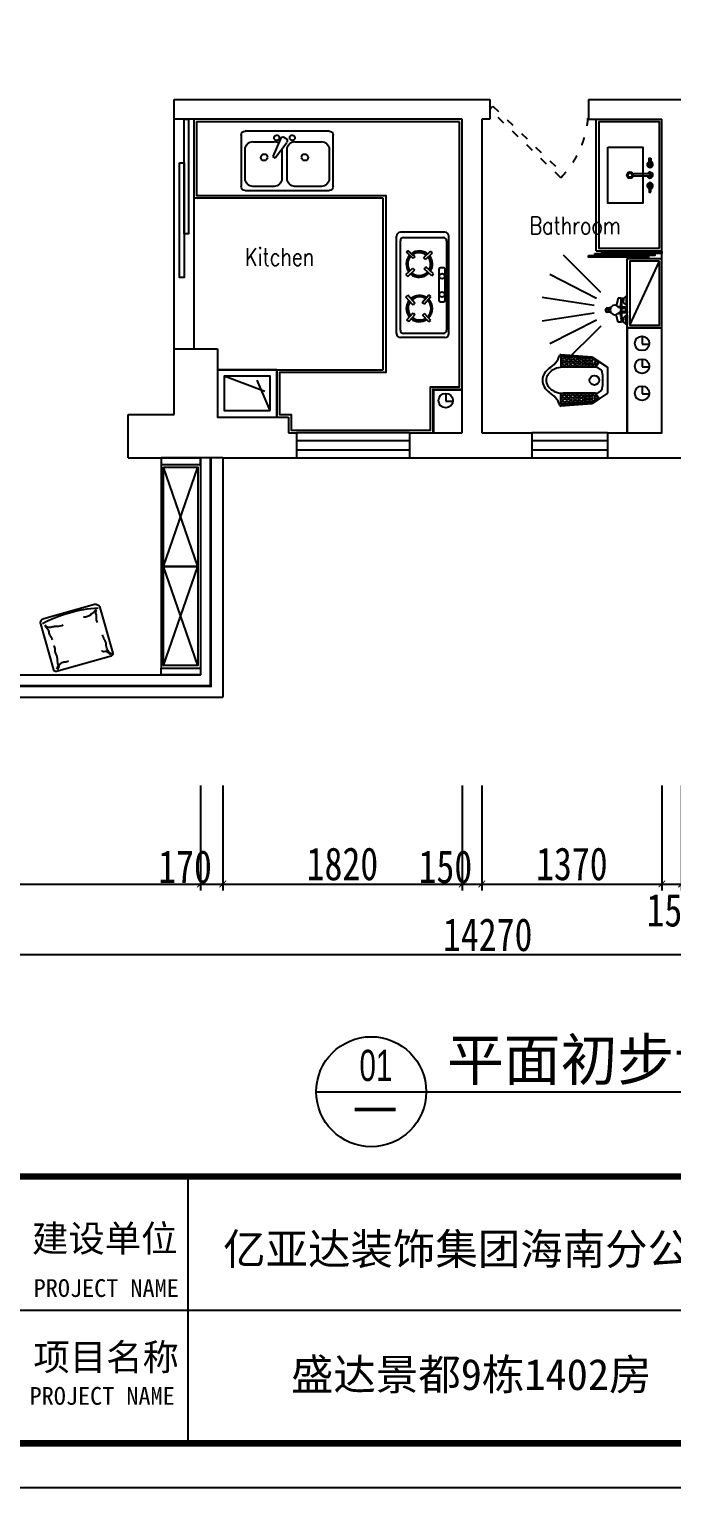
# Model space of a CAD drawing. Header units: millimetres. Extents: x -77055 to 331180, y -861586 to -491011.
# Drawn here: x 6735 to 11622, y -842693 to -831600 of the extents above; entities that cross this region are included whole.
import ezdxf
from ezdxf.enums import TextEntityAlignment as Align

# ---------------------------------------------------------------- set-up
doc = ezdxf.new("R2010")
doc.units = ezdxf.units.MM
doc.header["$PDMODE"] = 3
doc.linetypes.add('ACAD_ISO03W100', pattern=[30, 12, -18])
for name, color, linetype in [('0-01图框模板说明', 2, 'Continuous'), ('0-02图框细线', 136, 'Continuous'), ('250', 250, 'Continuous'), ('DOOR【门】', 1, 'Continuous'), ('IDS-FIXT', 31, 'Continuous'), ('IFF-Furn', 51, 'Continuous'), ('IFF-FURN-DETAIL', 56, 'Continuous'), ('JP-洁具灶具', 2, 'Continuous'), ('PUB_TEXT', 7, 'Continuous'), ('家具外线', 4, 'Continuous')]:
    doc.layers.add(name, color=color, linetype=linetype)
doc.styles.add('_SIMPLEX', font='SIMPLEX.shx', dxfattribs={"width": 0.8})
doc.styles.add('ar', font='arial.ttf')
doc.styles.add('DIM', font='simhei.ttf', dxfattribs={"width": 0.8})
doc.styles.add('DIM_FONT', font='SIMPLEX.shx', dxfattribs={"width": 0.8})
doc.styles.get("Standard").update_dxf_attribs({"font": 'simhei.ttf'})
doc.styles.add('黑体', font='simhei.ttf')
doc.dimstyles.new('1-50', dxfattribs={"dimscale": 50, "dimtxt": 5, "dimasz": 1, "dimexe": 1, "dimexo": 0.1, "dimgap": 0.5, "dimtad": 1, "dimdec": 0, "dimdsep": 46, "dimtxsty": 'DIM', "dimblk": 'ARCHTICK', "dimcen": 4, "dimdle": 1, "dimclrd": 3, "dimclre": 3, "dimclrt": 1, "dimadec": 0, "dimazin": 0, "dimtfac": 1, "dimtdec": 0, "dimtmove": 2, "dimatfit": 3, "dimldrblk": 'DOT', "dimfxl": 15, "dimfxlon": 1, "dimarcsym": 0})

# ---------------------------------------------------------------- blocks, each defined once
blk = doc.blocks.new('_ArchTick')
at = {"color": 0, "linetype": 'ByBlock', "const_width": 0.15}
blk.add_lwpolyline([(-0.5, -0.5), (0.5, 0.5)], dxfattribs=at)
blk = doc.blocks.new('*D222')
at = {"layer": '250', "color": 3, "lineweight": -2}
for p, q in [((3447, -837351), (3447, -838151)), ((8037, -837351), (8037, -838151)), ((3397, -838101), (8087, -838101))]:
    blk.add_line(p, q, dxfattribs=at)
at = {"layer": 'Defpoints', "color": 0}
for p in [(3447, -836876), (8037, -836946), (8037, -838101)]:
    blk.add_point(p, dxfattribs=at)
at = {"layer": '250', "color": 3, "lineweight": -2, "xscale": 50, "yscale": 50, "zscale": 50, "rotation": 180}
blk.add_blockref('_ArchTick', (3447, -838101), dxfattribs=at)
at = {"layer": '250', "color": 3, "lineweight": -2, "xscale": 50, "yscale": 50, "zscale": 50}
blk.add_blockref('_ArchTick', (8037, -838101), dxfattribs=at)
at = {"layer": '250', "color": 1, "insert": (5742, -837949), "char_height": 250, "attachment_point": 5, "style": 'DIM'}
blk.add_mtext('4590', dxfattribs=at)
blk = doc.blocks.new('_Dot')
at = {"color": 0, "linetype": 'ByBlock', "lineweight": -2}
blk.add_line((-0.5, 0), (-1, 0), dxfattribs=at)
at = {"color": 0, "linetype": 'ByBlock', "const_width": 0.5}
blk.add_lwpolyline([(-0.25, 0, 1), (0.25, 0, 1)], format="xyb", close=True, dxfattribs=at)
blk = doc.blocks.new('*D223')
at = {"layer": '250', "color": 3, "lineweight": -2}
for p, q in [((8037, -837351), (8037, -838151)), ((8207, -837351), (8207, -838151)), ((7987, -838101), (8257, -838101))]:
    blk.add_line(p, q, dxfattribs=at)
at = {"layer": 'Defpoints', "color": 0}
for p in [(8037, -836946), (8207, -837116), (8207, -838101)]:
    blk.add_point(p, dxfattribs=at)
at = {"layer": '250', "color": 3, "lineweight": -2, "xscale": 50, "yscale": 50, "zscale": 50, "rotation": 180}
blk.add_blockref('_ArchTick', (8037, -838101), dxfattribs=at)
at = {"layer": '250', "color": 3, "lineweight": -2, "xscale": 50, "yscale": 50, "zscale": 50}
blk.add_blockref('_ArchTick', (8207, -838101), dxfattribs=at)
at = {"layer": '250', "color": 1, "insert": (7920, -837971), "char_height": 250, "attachment_point": 5, "style": 'DIM'}
blk.add_mtext('170', dxfattribs=at)
blk = doc.blocks.new('*D224')
at = {"layer": '250', "color": 3, "lineweight": -2}
for p, q in [((8207, -837351), (8207, -838151)), ((10027, -837351), (10027, -838151)), ((8157, -838101), (10077, -838101))]:
    blk.add_line(p, q, dxfattribs=at)
at = {"layer": 'Defpoints', "color": 0}
for p in [(10027, -835106), (8207, -837116), (10027, -838101)]:
    blk.add_point(p, dxfattribs=at)
at = {"layer": '250', "color": 3, "lineweight": -2, "xscale": 50, "yscale": 50, "zscale": 50, "rotation": 180}
blk.add_blockref('_ArchTick', (8207, -838101), dxfattribs=at)
at = {"layer": '250', "color": 3, "lineweight": -2, "xscale": 50, "yscale": 50, "zscale": 50}
blk.add_blockref('_ArchTick', (10027, -838101), dxfattribs=at)
at = {"layer": '250', "color": 1, "insert": (9117, -837949), "char_height": 250, "attachment_point": 5, "style": 'DIM'}
blk.add_mtext('1820', dxfattribs=at)
blk = doc.blocks.new('*D225')
at = {"layer": '250', "color": 3, "lineweight": -2}
for p, q in [((10027, -837351), (10027, -838151)), ((10177, -837351), (10177, -838151)), ((9977, -838101), (10227, -838101))]:
    blk.add_line(p, q, dxfattribs=at)
at = {"layer": 'Defpoints', "color": 0}
for p in [(10027, -835106), (10177, -835106), (10177, -838101)]:
    blk.add_point(p, dxfattribs=at)
at = {"layer": '250', "color": 3, "lineweight": -2, "xscale": 50, "yscale": 50, "zscale": 50, "rotation": 180}
blk.add_blockref('_ArchTick', (10027, -838101), dxfattribs=at)
at = {"layer": '250', "color": 3, "lineweight": -2, "xscale": 50, "yscale": 50, "zscale": 50}
blk.add_blockref('_ArchTick', (10177, -838101), dxfattribs=at)
at = {"layer": '250', "color": 1, "insert": (9900, -837971), "char_height": 250, "attachment_point": 5, "style": 'DIM'}
blk.add_mtext('150', dxfattribs=at)
blk = doc.blocks.new('*D226')
at = {"layer": '250', "color": 3, "lineweight": -2}
for p, q in [((10177, -837351), (10177, -838151)), ((11547, -837351), (11547, -838151)), ((10127, -838101), (11597, -838101))]:
    blk.add_line(p, q, dxfattribs=at)
at = {"layer": 'Defpoints', "color": 0}
for p in [(11547, -834306), (10177, -835106), (11547, -838101)]:
    blk.add_point(p, dxfattribs=at)
at = {"layer": '250', "color": 3, "lineweight": -2, "xscale": 50, "yscale": 50, "zscale": 50, "rotation": 180}
blk.add_blockref('_ArchTick', (10177, -838101), dxfattribs=at)
at = {"layer": '250', "color": 3, "lineweight": -2, "xscale": 50, "yscale": 50, "zscale": 50}
blk.add_blockref('_ArchTick', (11547, -838101), dxfattribs=at)
at = {"layer": '250', "color": 1, "insert": (10862, -837949), "char_height": 250, "attachment_point": 5, "style": 'DIM'}
blk.add_mtext('1370', dxfattribs=at)
blk = doc.blocks.new('*D227')
at = {"layer": '250', "color": 3, "lineweight": -2}
for p, q in [((11547, -837351), (11547, -838151)), ((11697, -837351), (11697, -838151)), ((11497, -838101), (11747, -838101))]:
    blk.add_line(p, q, dxfattribs=at)
at = {"layer": 'Defpoints', "color": 0}
for p in [(11547, -834306), (11697, -835106), (11697, -838101)]:
    blk.add_point(p, dxfattribs=at)
at = {"layer": '250', "color": 3, "lineweight": -2, "xscale": 50, "yscale": 50, "zscale": 50, "rotation": 180}
blk.add_blockref('_ArchTick', (11547, -838101), dxfattribs=at)
at = {"layer": '250', "color": 3, "lineweight": -2, "xscale": 50, "yscale": 50, "zscale": 50}
blk.add_blockref('_ArchTick', (11697, -838101), dxfattribs=at)
at = {"layer": '250', "color": 1, "insert": (11634, -838301), "char_height": 250, "attachment_point": 5, "style": 'DIM'}
blk.add_mtext('150', dxfattribs=at)
blk = doc.blocks.new('*D233')
at = {"layer": '250', "color": 3, "lineweight": -2}
for p, q in [((3087, -837889), (3087, -838689)), ((17357, -837889), (17357, -838689)), ((17407, -838639), (3037, -838639))]:
    blk.add_line(p, q, dxfattribs=at)
at = {"layer": 'Defpoints', "color": 0}
for p in [(3087, -837254), (17357, -837254), (3087, -838639)]:
    blk.add_point(p, dxfattribs=at)
at = {"layer": '250', "color": 3, "lineweight": -2, "xscale": 50, "yscale": 50, "zscale": 50, "rotation": 180}
blk.add_blockref('_ArchTick', (3087, -838639), dxfattribs=at)
at = {"layer": '250', "color": 3, "lineweight": -2, "xscale": 50, "yscale": 50, "zscale": 50}
blk.add_blockref('_ArchTick', (17357, -838639), dxfattribs=at)
at = {"layer": '250', "color": 1, "insert": (10222, -838488), "char_height": 250, "attachment_point": 5, "style": 'DIM'}
blk.add_mtext('14270', dxfattribs=at)
blk = doc.blocks.new('FBVC8')
at = {"color": 3, "ltscale": 100}
for p, q in [((-160997, -537259), (-161014, -537023)), ((-160988, -537256), (-161004, -537030)), ((-160996, -537021), (-160915, -537021)), ((-160917, -537043), (-160917, -537286)), ((-160917, -537286), (-160917, -537043)), ((-160640, -537021), (-160720, -537021)), ((-160719, -537286), (-160719, -537043)), ((-160648, -537256), (-160631, -537030)), ((-160622, -537023), (-160639, -537259)), ((-160917, -537376), (-160997, -537259)), ((-160951, -537310), (-160988, -537256)), ((-160917, -537286), (-160951, -537310)), ((-160639, -537259), (-160719, -537376)), ((-160719, -537286), (-160684, -537310)), ((-160684, -537310), (-160648, -537256)), ((-160719, -537376), (-160917, -537376)), ((-160773, -537340), (-160863, -537340))]:
    blk.add_line(p, q, dxfattribs=at)
for centre, radius in [((-160989, -537037), 10.3), ((-160986, -537067), 10.3), ((-160982, -537099), 10.3), ((-160958, -537037), 10.3), ((-160956, -537067), 10.3), ((-160955, -537099), 10.3), ((-160928, -537036), 10.3), ((-160928, -537066), 10.3), ((-160928, -537097), 10.3), ((-160708, -537036), 10.3), ((-160708, -537066), 10.3), ((-160708, -537097), 10.3), ((-160681, -537099), 10.3), ((-160680, -537067), 10.3), ((-160678, -537037), 10.3), ((-160654, -537099), 10.3), ((-160650, -537067), 10.3), ((-160647, -537037), 10.3), ((-160980, -537131), 10.3), ((-160978, -537163), 10.3), ((-160976, -537193), 10.3), ((-160954, -537131), 10.3), ((-160953, -537163), 10.3), ((-160953, -537193), 10.3), ((-160928, -537130), 10.3), ((-160928, -537162), 10.3), ((-160928, -537192), 10.3), ((-160708, -537130), 10.3), ((-160708, -537162), 10.3), ((-160708, -537192), 10.3), ((-160683, -537163), 10.3), ((-160683, -537193), 10.3), ((-160682, -537131), 10.3), ((-160660, -537193), 10.3), ((-160658, -537163), 10.3), ((-160656, -537131), 10.3), ((-160975, -537223), 10.3), ((-160975, -537252), 10.3), ((-160951, -537223), 10.3), ((-160951, -537252), 10.3), ((-160951, -537290), 10.3), ((-160928, -537222), 10.3), ((-160928, -537251), 10.3), ((-160927, -537278), 10.3), ((-160818, -537277), 36), ((-160708, -537278), 10.3), ((-160708, -537222), 10.3), ((-160708, -537251), 10.3), ((-160685, -537223), 10.3), ((-160685, -537252), 10.3), ((-160685, -537290), 10.3), ((-160661, -537223), 10.3), ((-160661, -537252), 10.3)]:
    blk.add_circle(centre, radius, dxfattribs=at)
for centre, radius, start, end in [((-161067, -536842), 182, 288.9437, 330.2147), ((-160802, -537013), 134, 119.1312, 143.3787), ((-160777, -537031), 138, 143.3787, 162.8884), ((-160802, -537013), 107, 119.1312, 143.3787), ((-160818, -536985), 102, 90, 119.1312), ((-160818, -536985), 74.5, 90, 119.1312), ((-160818, -536985), 102, 60.8688, 90), ((-160818, -536985), 74.5, 60.8688, 90), ((-160834, -537013), 107, 36.6213, 60.8688), ((-160834, -537013), 134, 36.6213, 60.8688), ((-160858, -537031), 138, 17.1116, 36.6213), ((-160569, -536842), 182, 209.7853, 251.0563), ((-160996, -537030), 9, 90, 184.2364), ((-160738, -537043), 179, 162.8884, 180), ((-160898, -537043), 179, 0, 17.1116), ((-160640, -537030), 9, 355.7636, 90), ((-160631, -537023), 9, 355.7636, 71.0563), ((-160863, -537286), 54, 180, 270), ((-160773, -537286), 54, 270, 0)]:
    blk.add_arc(centre, radius, start, end, dxfattribs=at)
at = {"layer": '家具外线'}
blk.add_arc((-161005, -537023), 9, 108.9437, 184.2364, dxfattribs=at)
at = {"color": 3, "ltscale": 100, "style": 'DIM_FONT', "width": 0.8, "flags": 9}
for tag in ['YSIZE', 'XSIZE']:
    blk.add_attdef(tag, (-160719, -537376), '', height=0.45, rotation=180, dxfattribs=at)
blk = doc.blocks.new('941RFD')
at = {"color": 2}
for p, q in [((40964, 8550), (40841, 8550)), ((40964, 8532), (40841, 8532))]:
    blk.add_line(p, q, dxfattribs=at)
for points in [[(40643, 8754), (40909, 8754), (40909, 8328), (40643, 8328)], [(40971, 8671), (40971, 8613), (40959, 8613), (40959, 8671)], [(40971, 8411), (40971, 8469), (40959, 8469), (40959, 8411)]]:
    blk.add_lwpolyline(points, close=True, dxfattribs=at)
for radius in [24, 16]:
    blk.add_circle((40812, 8541), radius, dxfattribs=at)
for centre, radius, start, end in [((40841, 8541), 8.57, 90, 270), ((40965, 8621), 22, 105.2764, 74.7237), ((40965, 8541), 22, 202.9179, 157.0821), ((40964, 8541), 8.57, 270, 90), ((40965, 8461), 22, 285.2764, 254.7237)]:
    blk.add_arc(centre, radius, start, end, dxfattribs=at)
blk = doc.blocks.new('A$C761A5A90')
at = {"color": 8, "ltscale": 120}
for p, q in [((-77, 233), (-258, 589)), ((-23, 251), (-86, 646)), ((34, 251), (96, 646)), ((87, 233), (269, 589)), ((-123, 200), (-405, 483)), ((133, 200), (416, 483))]:
    blk.add_line(p, q, dxfattribs=at)
at = {"layer": 'IDS-FIXT'}
for p, q in [((-20, 123), (-17, 151)), ((-19, 124), (-16, 147)), ((-14, 126), (-12, 139)), ((12, 127), (10, 139)), ((17, 125), (14, 147)), ((18, 125), (15, 151)), ((-108, 8), (-89, 27)), ((-108, 0), (-108, 8)), ((-108, 8), (-40, 8)), ((-40, 0), (-108, 0)), ((-92, 68), (-44, 81)), ((-92, 45), (-92, 68)), ((-87, 45), (-92, 45)), ((-89, 41), (-87, 43)), ((-89, 33), (-89, 41)), ((-89, 41), (-86, 41)), ((-87, 31), (-89, 33)), ((-86, 33), (-89, 33)), ((-89, 27), (-87, 27)), ((-87, 45), (-87, 43)), ((-61, 45), (-87, 45)), ((-87, 43), (-74, 43)), ((-87, 27), (-87, 31)), ((-87, 31), (-74, 31)), ((-87, 27), (-74, 27)), ((-86, 41), (-84, 43)), ((-86, 41), (-86, 33)), ((-86, 33), (-83, 31)), ((-77, 41), (-79, 43)), ((-79, 31), (-77, 33)), ((-77, 33), (-77, 41)), ((-77, 41), (-74, 41)), ((-77, 33), (-74, 33)), ((-61, 43), (-74, 43)), ((-71, 41), (-74, 41)), ((-71, 33), (-74, 33)), ((-61, 31), (-74, 31)), ((-61, 27), (-74, 27)), ((-71, 41), (-69, 43)), ((-71, 33), (-71, 41)), ((-69, 31), (-71, 33)), ((-63, 33), (-66, 31)), ((-63, 41), (-65, 43)), ((-63, 41), (-63, 33)), ((-59, 41), (-63, 41)), ((-63, 33), (-59, 33)), ((-61, 45), (-61, 43)), ((-50, 45), (-61, 45)), ((-59, 41), (-61, 43)), ((-61, 31), (-59, 33)), ((-61, 27), (-61, 31)), ((-59, 27), (-61, 27)), ((-59, 33), (-59, 41)), ((-40, 8), (-59, 27)), ((-40, 8), (-40, 0)), ((-16, 57), (-27, 70)), ((-22, 44), (-15, 44)), ((-22, 0), (-22, 44)), ((-12, 0), (-22, 0)), ((-14, 47), (-14, 51)), ((-14, 47), (0, 47)), ((-11, 6), (-14, 42)), ((-14, 42), (0, 42)), ((-9, 6), (-12, 42)), ((-12, 18), (-12, 0)), ((-11, 8), (0, 8)), ((-11, 6), (0, 6)), ((14, 47), (0, 47)), ((14, 42), (0, 42)), ((11, 8), (0, 8)), ((11, 6), (0, 6)), ((9, 6), (12, 42)), ((11, 6), (14, 42)), ((12, 18), (12, 0)), ((12, 0), (22, 0)), ((14, 47), (14, 51)), ((22, 44), (15, 44)), ((16, 57), (27, 70)), ((22, 0), (22, 44)), ((38, 8), (57, 27)), ((38, 8), (38, 0)), ((106, 8), (38, 8)), ((38, 0), (73, 0)), ((90, 68), (42, 81)), ((48, 45), (59, 45)), ((57, 41), (59, 43)), ((57, 33), (57, 41)), ((57, 41), (61, 41)), ((59, 31), (57, 33)), ((61, 33), (57, 33)), ((57, 27), (59, 27)), ((59, 45), (59, 43)), ((59, 45), (85, 45)), ((59, 43), (72, 43)), ((59, 27), (59, 31)), ((59, 31), (72, 31)), ((59, 27), (72, 27)), ((61, 41), (63, 43)), ((61, 41), (61, 33)), ((61, 33), (64, 31)), ((69, 41), (67, 43)), ((67, 31), (69, 33)), ((69, 41), (72, 41)), ((69, 33), (69, 41)), ((69, 33), (72, 33)), ((85, 43), (72, 43)), ((75, 41), (72, 41)), ((75, 33), (72, 33)), ((85, 31), (72, 31)), ((85, 27), (72, 27)), ((73, 0), (93, 0)), ((75, 41), (77, 43)), ((75, 33), (75, 41)), ((77, 31), (75, 33)), ((84, 33), (81, 31)), ((84, 41), (82, 43)), ((84, 41), (84, 33)), ((87, 41), (84, 41)), ((84, 33), (87, 33)), ((85, 45), (85, 43)), ((85, 45), (90, 45)), ((87, 41), (85, 43)), ((85, 31), (87, 33)), ((85, 27), (85, 31)), ((87, 27), (85, 27)), ((87, 33), (87, 41)), ((106, 8), (87, 27)), ((90, 45), (90, 68)), ((93, 0), (106, 0)), ((106, 0), (106, 8))]:
    blk.add_line(p, q, dxfattribs=at)
for centre, radius, start, end in [((0, 93), 36.1, 319.5542, 220.4458), ((1, 149), 18, 95.4923, 174.5077), ((1, 145), 17.5, 96.9811, 173.0189), ((2, 139), 20.4, 99.0595, 154.6803), ((-1, 137), 11, 87.2058, 172.4054), ((-3, 149), 18, 5.4923, 84.5077), ((-3, 145), 17.5, 6.9811, 83.0189), ((-4, 139), 20.4, 25.3197, 80.9405), ((0, 137), 11, 7.5946, 92.7942), ((-3, 339), 301, 257.8397, 266.4081), ((-47, 38), 11.4, 98.8068, 145.204), ((-41, -1), 46.4, 73.3881, 101.84), ((-42, 6), 44.3, 59.2774, 98.8068), ((-51, 111), 30.8, 284.3003, 301.8624), ((-31, 33), 11.7, 39.2318, 73.3881), ((-1, 66), 25.6, 172.7672, 237.1919), ((-23, 51), 8.55, 0, 40.4458), ((-10, 45), 4.75, 143.1301, 216.8699), ((0, 27), 24.2, 241.9275, 298.0725), ((23, 51), 8.55, 139.5542, 180), ((10, 45), 4.75, 323.1301, 36.8699), ((-1, 66), 25.6, 308.018, 2.6898), ((40, 6), 44.3, 81.1932, 120.7226), ((-3, 339), 301, 274.7401, 282.1603), ((29, 33), 11.7, 106.6119, 127.7119), ((39, -1), 46.4, 78.16, 106.6119), ((49, 111), 30.8, 241.6884, 255.6997), ((45, 38), 11.4, 34.796, 81.1932)]:
    blk.add_arc(centre, radius, start, end, dxfattribs=at)
blk = doc.blocks.new('DWQ129')
for p, q in [((-370, 0), (370, 0)), ((-400, -368), (-400, -30)), ((-369, -356), (-369, -54)), ((-344, -29), (336, -29)), ((361, -54), (361, -356)), ((400, -368), (400, -30)), ((-370, -398), (370, -398)), ((336, -381), (-344, -381))]:
    blk.add_line(p, q)
at = {"color": 251}
for p, q in [((-278, -94), (-265, -79)), ((-278, -94), (-227, -140)), ((-265, -79), (-212, -126)), ((-153, -126), (-92, -70)), ((-139, -140), (-78, -85)), ((-92, -70), (-78, -85)), ((78, -71), (64, -85)), ((64, -85), (115, -138)), ((78, -71), (128, -124)), ((200, -126), (248, -75)), ((213, -141), (262, -86)), ((248, -75), (262, -86)), ((-282, -245), (-230, -197)), ((-271, -262), (-217, -213)), ((-146, -211), (-88, -261)), ((-134, -194), (-76, -245)), ((69, -268), (122, -211)), ((193, -220), (245, -274)), ((208, -207), (257, -258)), ((-282, -245), (-271, -262)), ((116, -321), (-115, -321)), ((-88, -261), (-76, -245)), ((69, -268), (84, -281)), ((84, -281), (138, -222)), ((245, -274), (257, -258)), ((-129, -335), (-129, -357)), ((-115, -370), (116, -370)), ((130, -357), (130, -335))]:
    blk.add_line(p, q, dxfattribs=at)
for centre in [(-73, -346), (67, -346)]:
    blk.add_circle(centre, 19.6, dxfattribs=at)
for centre, radius, start, end in [((370, -30), 30, 0, 90), ((-370, -30), 30, 90, 180), ((-344, -54), 25, 90, 180), ((336, -54), 25, 0, 90), ((-370, -368), 30, 180, 270), ((-344, -356), 25, 180, 270), ((336, -356), 25, 270, 0), ((370, -368), 30, 270, 360)]:
    blk.add_arc(centre, radius, start, end)
for centre, radius, start, end in [((-180, -174), 100, 52.3252, 129.7981), ((-179, -176), 87.6, 55.2274, 128.3044), ((-180, -174), 100, 327.6771, 40.8385), ((158, -174), 100, 137.5778, 226.0933), ((158, -174), 100, 48.4879, 126.1121), ((158, -172), 87.1, 47.4394, 125.8291), ((-180, -174), 100, 141.2751, 212.8912), ((-179, -176), 87.6, 141.4482, 209.989), ((-183, -171), 54, 208.967, 230.3249), ((-183, -171), 54, 122.9102, 144.3257), ((-183, -171), 54, 34.8915, 56.2494), ((-183, -171), 54, 313.1496, 334.5651), ((-179, -176), 87.6, 329.1709, 42.0403), ((158, -172), 87.1, 139.0196, 227.1419), ((163, -170), 57.9, 126.7687, 146.6963), ((163, -170), 57.9, 224.7715, 244.8471), ((163, -170), 57.9, 300.9043, 320.8319), ((163, -170), 57.9, 29.7341, 49.8097), ((158, -172), 87.1, 321.7714, 34.6707), ((158, -174), 100, 321.4884, 37.6396), ((-180, -174), 100, 224.3779, 316.2002), ((-179, -176), 87.6, 223.1761, 316.027), ((-115, -335), 13.7, 90, 180), ((158, -174), 100, 237.5886, 310.0227), ((158, -172), 87.1, 240.4139, 308.581), ((116, -335), 13.7, 0, 90), ((-115, -357), 13.7, 180, 270), ((116, -357), 13.7, 270, 0)]:
    blk.add_arc(centre, radius, start, end, dxfattribs=at)
blk = doc.blocks.new('adsfsfe')
at = {"color": 2, "linetype": 'Continuous'}
for p, q in [((-320, 0), (320, 0)), ((-350, -420), (-350, -30)), ((350, -30), (350, -420)), ((320, -450), (-320, -450))]:
    blk.add_line(p, q, dxfattribs=at)
at = {"color": 1, "linetype": 'Continuous'}
for p, q in [((-320, -90), (-320, -311)), ((-100, -30), (-260, -30)), ((-40, -310), (-40, -90)), ((-1, -90), (-1, -311)), ((260, -30), (59, -30)), ((320, -311), (320, -90)), ((-109, -257), (-92, -247)), ((-109, -257), (-92, -247)), ((-51, -393), (-109, -257)), ((-51, -393), (-109, -257)), ((-92, -247), (-3, -365)), ((-92, -247), (-3, -365)), ((-260, -370), (-100, -370)), ((-22, -403), (-9, -395)), ((-22, -403), (-9, -395)), ((59, -370), (260, -370))]:
    blk.add_line(p, q, dxfattribs=at)
at = {"color": 2, "linetype": 'Continuous'}
for centre, start, end in [((-320, -30), 90, 180), ((-320, -30), 90, 180), ((320, -30), 0, 90), ((320, -30), 0, 90), ((-320, -420), 180, 270), ((-320, -420), 180, 270), ((320, -420), 270, 0), ((320, -420), 270, 0)]:
    blk.add_arc(centre, 30, start, end, dxfattribs=at)
at = {"color": 1, "linetype": 'Continuous'}
for centre, radius, start, end in [((-260, -90), 59.9, 90, 180), ((-100, -90), 59.9, 0, 90), ((59, -90), 59.9, 90, 180), ((260, -90), 59.9, 0, 90), ((-260, -311), 59.9, 180, 270), ((59, -311), 59.9, 180, 270), ((260, -311), 59.9, 270, 0), ((-100, -311), 59.9, 270, 303.393), ((-100, -311), 59.9, 270, 303.393), ((-80, -400), 20, 0, 358.1945), ((-80, -400), 20, 0, 358.1945), ((-32, -386), 20, 200.5377, 300), ((-32, -386), 20, 200.5377, 300), ((-19, -378), 20, 300, 39.4623), ((-19, -378), 20, 300, 39.4623), ((39, -400), 20, 181.8055, 180), ((39, -400), 20, 181.8055, 180)]:
    blk.add_arc(centre, radius, start, end, dxfattribs=at)
at = {"color": 8, "linetype": 'Continuous'}
for centre, start, end in [((-175, -251), 0, 359.1942), ((-175, -251), 0, 359.1942), ((134, -251), 180.8058, 180), ((134, -251), 180.8058, 180)]:
    blk.add_arc(centre, 25, start, end, dxfattribs=at)
blk = doc.blocks.new('A$C54042851')
at = {"layer": 'PUB_TEXT', "color": 5, "style": '_SIMPLEX', "width": 0.8}
for s, p in [('Bathroom', (5038, 223)), ('Kitchen', (2874, -16))]:
    blk.add_text(s, height=133.3, dxfattribs=at).set_placement(p)
blk = doc.blocks.new('A$C5D8A721D')
at = {"layer": 'IFF-Furn'}
blk.add_lwpolyline([(29, 51), (425, 0, 0.414214), (462, 29), (509, 389, 0.414214), (494, 408), (65, 463, 0.414214), (47, 449), (0, 88, 0.414214)], format="xyb", close=True, dxfattribs=at)
at = {"layer": 'IFF-FURN-DETAIL'}
for points in [[(70, 445, -0.20379), (85, 407, 0.033601), (86, 368, -0.111527), (80, 327, 0.153826), (79, 298, -0.225649), (73, 266, -2.297568)], [(76, 450, -0.094385), (93, 422, 0.21959), (110, 405, 0.095941), (140, 400, -0.075371), (168, 397, 0.326585)], [(494, 397, 0.137623), (476, 380, -0.270745), (454, 368, 0.100412), (433, 365, -0.978192), (426, 362, -0.27464)], [(500, 394, 0.156673), (475, 362, 0.108866), (469, 323, -0.119713), (461, 275, 0.097507), (453, 238, -4.248713)], [(28, 101, -0.061651), (44, 129, 0.205907), (51, 157, -0.184945), (57, 186, 0.133745), (68, 221, 0.049256)], [(31, 99, -0.286356), (57, 121, -0.081914), (87, 122, 0.097865), (122, 123, -0.144535), (167, 121, -0.047373)], [(436, 44, -0.30542), (424, 76, 0.11444), (423, 111, -0.163068), (426, 140, 0.276178)], [(432, 41, -0.089736), (411, 59, 0.219105), (387, 71, -0.822223), (386, 76, 0.140293), (330, 86, -0.980874)]]:
    blk.add_lwpolyline(points, format="xyb", dxfattribs=at)
blk.add_arc((356, 1029), 1002, 249.9657, 275.3152, dxfattribs=at)
blk = doc.blocks.new('A$C277C16EF')
at = {"layer": '0-01图框模板说明', "color": 2, "const_width": 49}
blk.add_lwpolyline([(-338, 19745), (-338, 338), (-28062, 338), (-28062, 19745)], close=True, dxfattribs=at)
blk.add_lwpolyline([(-338, 2367), (-28066, 2367)], dxfattribs=at)
at = {"layer": '0-02图框细线'}
for p, q in [((-16842, 327), (-16842, 2367)), ((-21553, 1352), (-338, 1352))]:
    blk.add_line(p, q, dxfattribs=at)
blk.add_lwpolyline([(0, 20083), (0, 0), (-28400, 0), (-28400, 20083)], close=True, dxfattribs=at)
at = {"layer": '0-02图框细线', "attachment_point": 4}
for s, insert, char_height in [('{\\fSimSun|b0|i0|c134|p2;建设单位}', (-18031, 1885), 202.86), ('{\\fSimSun|b0|i0|c134|p2;PROJECT NAME}', (-18018, 1518), 135.24), ('{\\fSimSun|b0|i0|c134|p2;项目名称}', (-18020, 983), 202.86), ('{\\fSimSun|b0|i0|c134|p2;PROJECT NAME}', (-18049, 698), 135.24)]:
    blk.add_mtext(s, dxfattribs=dict(at, insert=insert, char_height=char_height))
at = {"layer": '0-02图框细线', "char_height": 236.67, "attachment_point": 5, "style": '黑体'}
for s, insert in [('亿亚达装饰集团海南分公司', (-14640, 1802)), ('{\\fSimSun|b0|i0|c134|p2;盛达景都9栋1402房}', (-14690, 849))]:
    blk.add_mtext(s, dxfattribs=dict(at, insert=insert))

msp = doc.modelspace()

# ---------------------------------------------------------------- linework, layer by layer
at = {"color": 2}
msp.add_line((8918, -839680.4), (9754.3, -839680.4), dxfattribs=at)
msp.add_line((9754.3, -839680.4), (14055.8, -839680.4))
at = {"color": 150}
msp.add_circle((9336.2, -839680.4), 418.2, dxfattribs=at)
at = {"layer": '250', "color": 7}
for p, q in [((7837.4, -832285.3), (7837.4, -832135.3)), ((7837.4, -832135.3), (10237.4, -832135.3)), ((10237.4, -832135.3), (10237.4, -832285.3)), ((10987.4, -832135.3), (10987.4, -832285.3)), ((10987.4, -832135.3), (13957.4, -832135.3)), ((7987.4, -832285.3), (7837.4, -832285.3)), ((10027.4, -832285.3), (7987.4, -832285.3)), ((10027.4, -834670.3), (10027.4, -832285.3)), ((10237.4, -832285.3), (10177.4, -832285.3)), ((10177.4, -832285.3), (10177.4, -834670.3)), ((10987.4, -832285.3), (11547.4, -832285.3)), ((11547.4, -833870.3), (11547.4, -832285.3)), ((11282.4, -834670.3), (11282.4, -833870.3)), ((11282.4, -833870.3), (11547.4, -833870.3)), ((7837.4, -834530.3), (7837.4, -834030.3)), ((7837.4, -834030.3), (8167.4, -834030.3)), ((8167.4, -834030.3), (8167.4, -834190.3)), ((8167.4, -834190.3), (8617.4, -834190.3)), ((8525.8, -834354.6), (8217.4, -834240.3)), ((8617.4, -834190.3), (8617.4, -834550.3)), ((8567.4, -834500.3), (8467.4, -834270.3)), ((7487.4, -834860.3), (7487.4, -834530.3)), ((7487.4, -834530.3), (7837.4, -834530.3)), ((8617.4, -834550.3), (8707.4, -834550.3)), ((8707.4, -834550.3), (8707.4, -834670.3)), ((8707.4, -834670.3), (8767.4, -834670.3)), ((8767.4, -834670.3), (8767.4, -834860.3)), ((9627.4, -834670.3), (9627.4, -834860.3)), ((9627.4, -834670.3), (10027.4, -834670.3)), ((10177.4, -834670.3), (10557.4, -834670.3)), ((10557.4, -834670.3), (10557.4, -834860.3)), ((11132.4, -834670.3), (11132.4, -834860.3)), ((11132.4, -834670.3), (11282.4, -834670.3)), ((7487.4, -834860.3), (8037.4, -834860.3)), ((8207.4, -834860.3), (8037.4, -834860.3)), ((8207.4, -834860.3), (8767.4, -834860.3)), ((9627.4, -834860.3), (10557.4, -834860.3)), ((11132.4, -834860.3), (11877.4, -834860.3))]:
    msp.add_line(p, q, dxfattribs=at)
at = {"layer": '250', "color": 8}
for p, q in [((7837.4, -834030.3), (7837.4, -832285.3)), ((7987.4, -832285.3), (7987.4, -834030.3)), ((11302.4, -833850.3), (11527.4, -833365.3)), ((11395.7, -833934.8), (11395.7, -833994.7)), ((11395.7, -833994.7), (11450.5, -833994.7)), ((11395.7, -834108.6), (11395.7, -834168.6)), ((11395.7, -834168.6), (11450.5, -834168.6)), ((9902.4, -834370.3), (9902.4, -834430.3)), ((11395.7, -834314.3), (11395.7, -834374.2)), ((11395.7, -834374.2), (11450.5, -834374.2)), ((9902.4, -834430.3), (9957.2, -834430.3)), ((8037.4, -834860.3), (8037.4, -836510.3)), ((8207.4, -834860.3), (8207.4, -836680.3)), ((5082.4, -836510.3), (8037.4, -836510.3)), ((5082.4, -836680.3), (8207.4, -836680.3))]:
    msp.add_line(p, q, dxfattribs=at)
at = {"layer": '250', "color": 2}
for p, q in [((11047.4, -833285.3), (11047.4, -832285.3)), ((9427.4, -832885.3), (7987.4, -832885.3)), ((9427.4, -834190.3), (9427.4, -832885.3)), ((11047.4, -833285.3), (11547.4, -833285.3)), ((11282.4, -833870.3), (11282.4, -833345.3)), ((11282.4, -833345.3), (11547.4, -833345.3)), ((8617.4, -834190.3), (9427.4, -834190.3)), ((9627.4, -834670.3), (8767.4, -834670.3)), ((11132.4, -834670.3), (10557.4, -834670.3)), ((7737.4, -834910.3), (7737.4, -836460.3)), ((8767.4, -834860.3), (9627.4, -834860.3)), ((10557.4, -834860.3), (11132.4, -834860.3))]:
    msp.add_line(p, q, dxfattribs=at)
at = {"layer": '250', "color": 1}
for p, q in [((9627.4, -834730.3), (8767.4, -834730.3)), ((8767.4, -834800.3), (9627.4, -834800.3)), ((11132.4, -834730.3), (10557.4, -834730.3)), ((10557.4, -834800.3), (11132.4, -834800.3))]:
    msp.add_line(p, q, dxfattribs=at)
at = {"layer": '250', "color": 2}
for points in [[(7912.4, -832285.3), (7947.4, -832285.3), (7947.4, -833157.8), (7912.4, -833157.8)], [(7877.4, -832615.5), (7912.4, -832615.5), (7912.4, -833488), (7877.4, -833488)]]:
    msp.add_lwpolyline(points, close=True, dxfattribs=at)
at = {"layer": '250', "color": 1}
for points in [[(10007.4, -832305.3), (8007.4, -832305.3), (8007.4, -832865.3), (9447.4, -832865.3), (9447.4, -834210.3), (8637.4, -834210.3), (8637.4, -834530.3), (8727.4, -834530.3), (8727.4, -834650.3), (8767.4, -834650.3), (9627.4, -834650.3), (9787.6, -834650.3), (9787.6, -834321.4), (10007.4, -834321.4)], [(11527.4, -833265.3), (11527.4, -832305.3), (11067.4, -832305.3), (11067.4, -833265.3), (11527.4, -833265.3)], [(11527.4, -833365.3), (11302.4, -833365.3), (11302.4, -833850.3), (11527.4, -833850.3), (11527.4, -833365.3)], [(7757.4, -834930.3), (8017.4, -834930.3), (8017.4, -836440.3), (7757.4, -836440.3)]]:
    msp.add_lwpolyline(points, close=True, dxfattribs=at)
at = {"layer": '250', "color": 4}
for points in [[(10987.9, -833320.3), (11444.6, -833320.3), (11444.6, -833335.3), (10987.9, -833335.3)], [(11035.6, -833305.3), (11492.2, -833305.3), (11492.2, -833320.3), (11035.6, -833320.3)], [(11090.7, -833290.3), (11547.4, -833290.3), (11547.4, -833305.3), (11090.7, -833305.3)]]:
    msp.add_lwpolyline(points, close=True, dxfattribs=at)
at = {"layer": '250', "color": 7}
for points in [[(11282.4, -834670.3), (11547.4, -834670.3), (11547.4, -833870.3), (11282.4, -833870.3)], [(8617.4, -834550.3), (8617.4, -834190.3), (8167.4, -834190.3), (8167.4, -834550.3)], [(8567.4, -834500.3), (8567.4, -834240.3), (8217.4, -834240.3), (8217.4, -834500.3)], [(7737.4, -834910.3), (8037.4, -834910.3), (8037.4, -834860.3), (7737.4, -834860.3)], [(7737.4, -836460.3), (8037.4, -836460.3), (8037.4, -836510.3), (7737.4, -836510.3)]]:
    msp.add_lwpolyline(points, close=True, dxfattribs=at)
at = {"layer": '250', "color": 7, "const_width": 20}
msp.add_lwpolyline([(10027.4, -834341.4), (9807.6, -834341.4), (9807.6, -834670.3)], dxfattribs=at)
at = {"layer": '250', "color": 1, "const_width": 20}
msp.add_lwpolyline([(5082.4, -836595.3), (8115.6, -836595.3), (8115.6, -834860.3)], dxfattribs=at)
at = {"layer": '250', "color": 1}
for points in [[(8017.4, -836440.3), (7757.4, -835685.3), (8017.4, -835685.3), (7757.4, -834930.3)], [(7757.4, -836440.3), (8017.4, -835685.3), (7757.4, -835685.3), (8017.4, -834930.3)]]:
    msp.add_lwpolyline(points, dxfattribs=at)
at = {"layer": '250', "color": 8}
for centre in [(11395.7, -833989.8), (11395.7, -834163.6), (9902.4, -834425.3), (11395.7, -834369.3)]:
    msp.add_circle(centre, 55, dxfattribs=at)
at = {"layer": 'DOOR【门】', "color": 8, "linetype": 'ACAD_ISO03W100', "ltscale": 5}
msp.add_lwpolyline([(10237.4, -832210.3), (10261.7, -832185.1), (10802, -832705.3), (10777.7, -832730.5)], close=True, dxfattribs=at)
msp.add_arc((10259.1, -832219.1), 728.4, 315.39488, 0.68834, dxfattribs=at)

# ---------------------------------------------------------------- block references
at = {"color": 2, "ltscale": 100}
msp.add_blockref('A$C54042851', (5502.4, -833382.8), dxfattribs=at)
at = {"color": 0}
msp.add_blockref('941RFD', (-29508.1, -841251.4), dxfattribs=at)
at = {"color": 2, "rotation": 90}
msp.add_blockref('FBVC8', (-526243.9, -673452.4), dxfattribs=at)
at = {"layer": '250', "color": 7}
msp.add_blockref('A$C277C16EF', (24786.8, -842692.8), dxfattribs=at)
at = {"layer": '250', "color": 7, "xscale": -1, "rotation": 188.4315960126615}
msp.add_blockref('A$C5D8A721D', (6809.8, -836036.1), dxfattribs=at)
at = {"layer": 'IDS-FIXT', "rotation": 90.00000000000001}
msp.add_blockref('A$C761A5A90', (11282.4, -833735.8), dxfattribs=at)
at = {"layer": 'JP-洁具灶具', "xscale": -1, "rotation": 180}
msp.add_blockref('adsfsfe', (8696.9, -832826), dxfattribs=at)
at = {"layer": 'JP-洁具灶具', "rotation": 90.00020061012647}
msp.add_blockref('DWQ129', (9528.6, -833545.1), dxfattribs=at)

# ---------------------------------------------------------------- texts
at = {"color": 2, "style": 'ar', "flags": 8}
msp.add_attdef('平面初步设计方案二', text='原始结构图', height=316.8, dxfattribs=at).set_placement((11856.5, -839430.4), align=Align.MIDDLE)
at = {"color": 2, "style": 'ar', "width": 0.680032}
msp.add_attdef('01', text='02', height=237.6, dxfattribs=at).set_placement((9246.5, -839599.4), (9497.5, -839599.4), align=Align.FIT)
at = {"color": 2, "style": 'ar', "width": 3.8549, "flags": 8}
msp.add_attdef('-', text='-', height=237.6, dxfattribs=at).set_placement((9153.8, -839907.3), (9579.9, -839907.3), align=Align.FIT)

# ---------------------------------------------------------------- dimensions: what is measured, and where the dimension line sits
at = {"layer": '250', "color": 7}
for base, p1, p2, picture, middle in [((11547.4, -838100.7), (10177.4, -835105.7), (11547.4, -834305.7), '*D226', (10862.4, -837949.3)), ((10027.4, -838100.7), (8207.4, -837115.7), (10027.4, -835105.7), '*D224', (9117.4, -837949.3)), ((8037.4, -838100.7), (3447.4, -836875.7), (8037.4, -836945.7), '*D222', (5742.4, -837949.3))]:
    dim = msp.add_linear_dim(base=base, p1=p1, p2=p2, angle=180, dimstyle='1-50', dxfattribs=at)
    dim.commit()
    dim.dimension.update_dxf_attribs({"geometry": picture, "text_midpoint": middle})
for base, p1, p2, picture, middle in [((11697.4, -838100.7), (11547.4, -834305.7), (11697.4, -835105.7), '*D227', (11633.7, -838301.3)), ((10177.4, -838100.7), (10027.4, -835105.7), (10177.4, -835105.7), '*D225', (9900.4, -837971.5)), ((8207.4, -838100.7), (8037.4, -836945.7), (8207.4, -837115.7), '*D223', (7920.4, -837971.5))]:
    dim = msp.add_linear_dim(base=base, p1=p1, p2=p2, angle=180, dimstyle='1-50', dxfattribs=at)
    dim.commit()
    dim.dimension.update_dxf_attribs({"geometry": picture, "text_midpoint": middle, "dimtype": 160})
dim = msp.add_linear_dim(base=(3087.4, -838639.4), p1=(17357.4, -837253.9), p2=(3087.4, -837253.9), dimstyle='1-50', dxfattribs=at)
dim.commit()
dim.dimension.update_dxf_attribs({"geometry": '*D233', "text_midpoint": (10222.4, -838488)})

doc.saveas('drawing.dxf')
